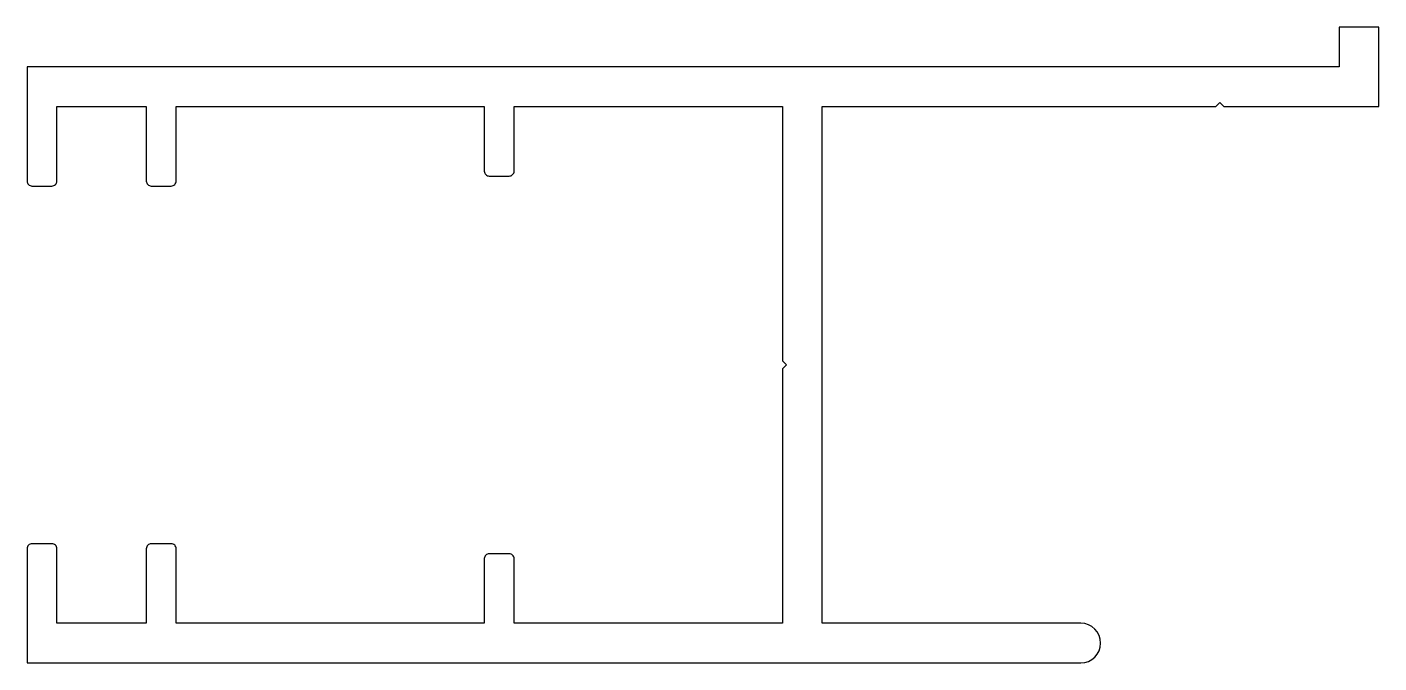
# Model space of a CAD drawing. Extents: x 673.7 to 741.7, y 763.3 to 795.3.
import ezdxf

# ---------------------------------------------------------------- set-up
doc = ezdxf.new("R2010")
doc.units = 0
doc.layers.get('0').update_dxf_attribs({"linetype": 'CONTINUOUS'})

msp = doc.modelspace()

# ---------------------------------------------------------------- linework, layer by layer
msp.add_lwpolyline([(733.931, 791.316), (741.731, 791.316), (741.731, 795.316), (739.731, 795.316), (739.731, 793.316), (713.731, 793.316), (673.731, 793.316), (673.731, 787.566, 0.414214), (673.981, 787.316), (674.981, 787.316, 0.414214), (675.231, 787.566), (675.231, 791.316), (679.731, 791.316), (679.731, 787.566, 0.414214), (679.981, 787.316), (680.981, 787.316, 0.414214), (681.231, 787.566), (681.231, 791.316), (696.731, 791.316), (696.731, 788.066, 0.414214), (696.981, 787.816), (697.981, 787.816, 0.414214), (698.231, 788.066), (698.231, 791.316), (711.731, 791.316), (711.731, 778.516), (711.931, 778.316), (711.731, 778.116), (711.731, 765.316), (698.231, 765.316), (698.231, 768.566, 0.414214), (697.981, 768.816), (696.981, 768.816, 0.414214), (696.731, 768.566), (696.731, 765.316), (681.231, 765.316), (681.231, 769.066, 0.414214), (680.981, 769.316), (679.981, 769.316, 0.414214), (679.731, 769.066), (679.731, 765.316), (675.231, 765.316), (675.231, 769.066, 0.414214), (674.981, 769.316), (673.981, 769.316, 0.414214), (673.731, 769.066), (673.731, 763.316), (713.731, 763.316), (726.731, 763.316, 1), (726.731, 765.316), (713.731, 765.316), (713.731, 791.316), (733.531, 791.316), (733.731, 791.516)], format="xyb", close=True)

doc.saveas('drawing.dxf')
